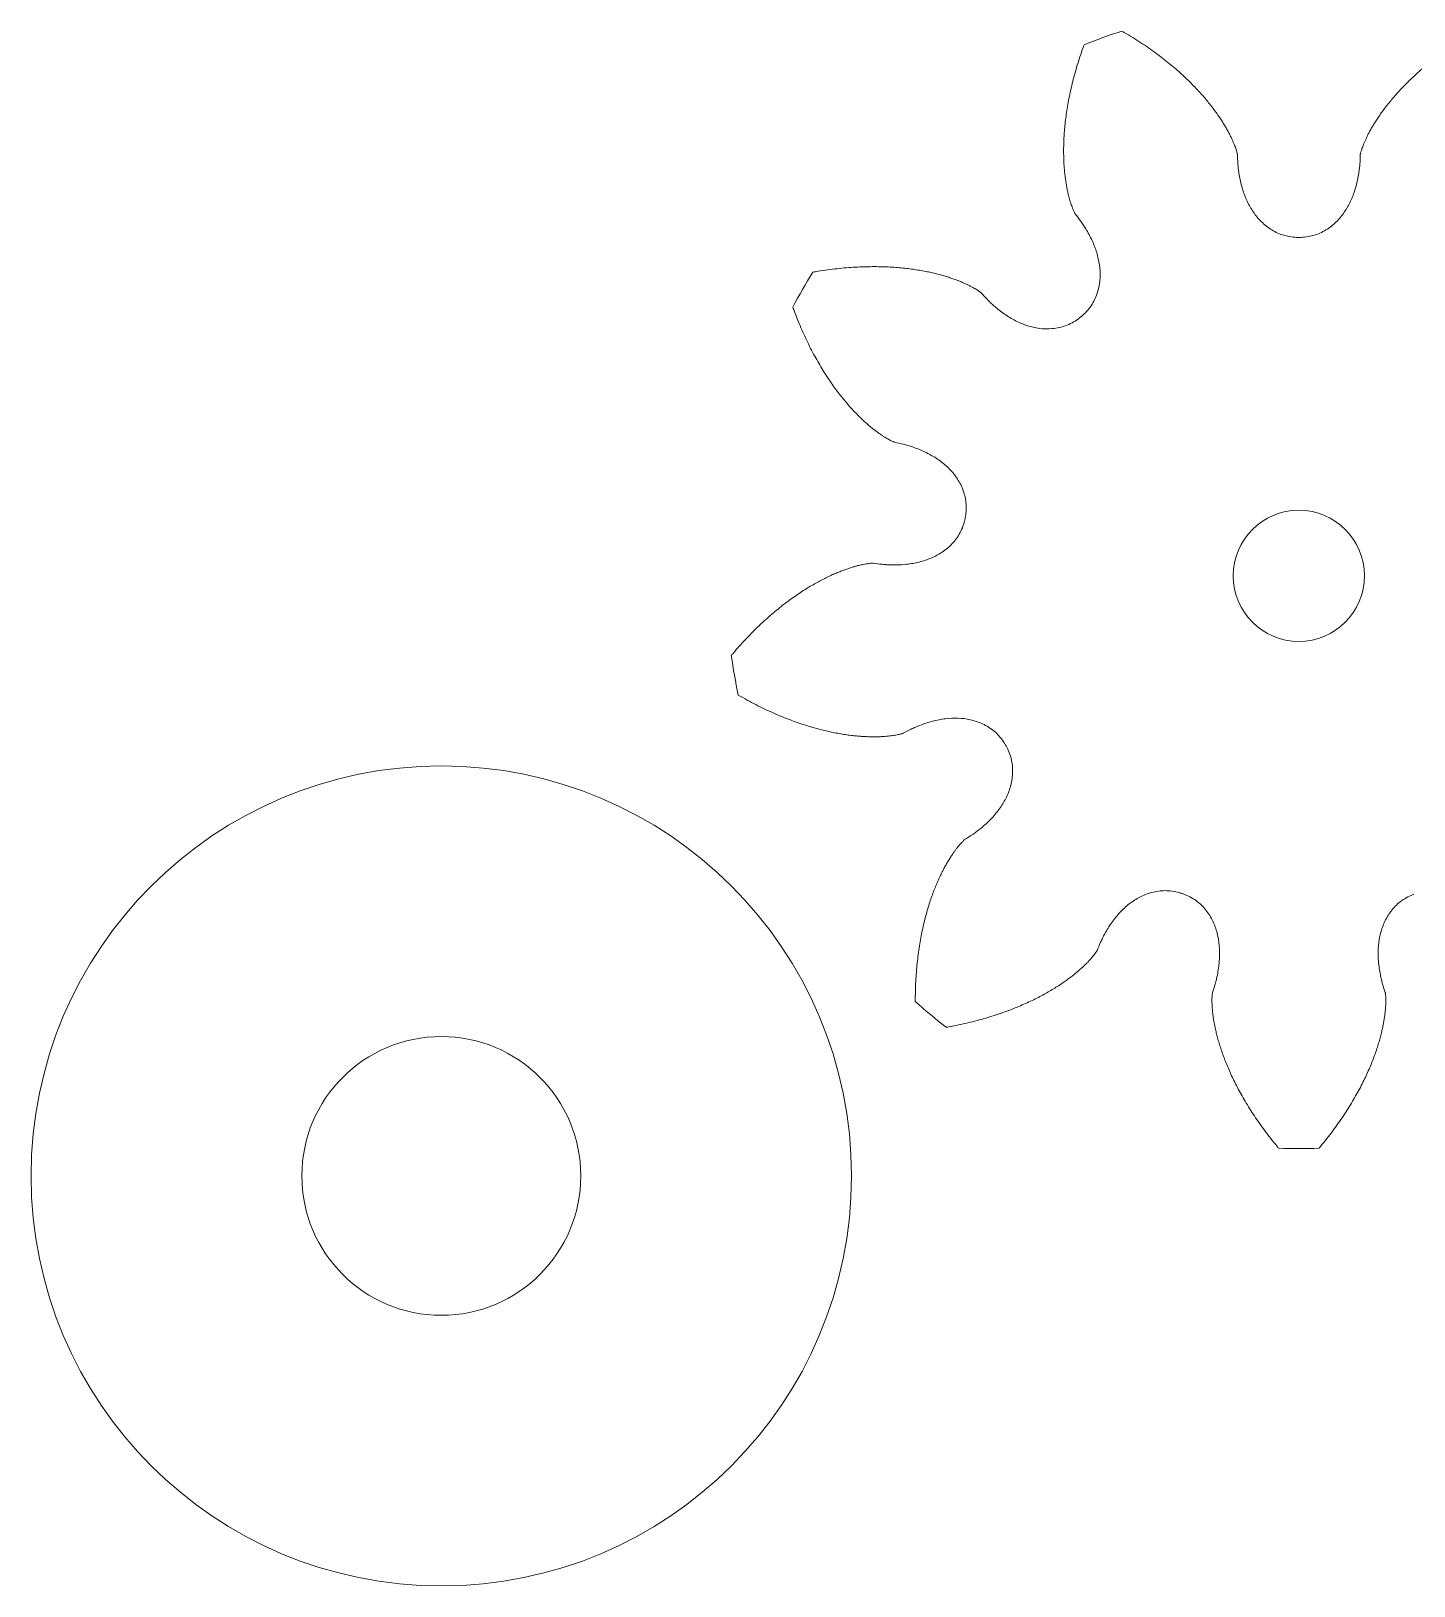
# Model space of a CAD drawing. Header units: millimetres. Extents: x 0 to 200, y 0 to 199.
# Drawn here: x 0.92 to 17.77, y 42.87 to 61.83 of the extents above; entities that cross this region are included whole.
import ezdxf

# ---------------------------------------------------------------- set-up
doc = ezdxf.new("R2010")
doc.units = ezdxf.units.MM

msp = doc.modelspace()

# ---------------------------------------------------------------- linework, layer by layer
at = {"color": 7, "linetype": 'Continuous', "lineweight": 15}
for centre, radius in [((16.37, 55.191), 0.8), ((5.918, 47.873), 5), ((5.918, 47.873), 1.7)]:
    msp.add_circle(centre, radius, dxfattribs=at)
for radius, start, end in [(6.985, 107.9857, 112.0143), (4.127, 89.8549, 90.1451), (6.985, 147.9857, 152.0143), (4.127, 129.8549, 130.1451), (4.127, 169.8549, 170.1451), (6.985, 187.9857, 192.0143), (4.127, 209.8549, 210.1451), (4.127, 249.8549, 250.1451), (6.985, 227.9857, 232.0143), (6.985, 267.9857, 272.0143)]:
    msp.add_arc((16.37, 55.191), radius, start, end, dxfattribs=at)
for points, knots in [([(14.214, 61.835), (14.223, 61.829), (14.268, 61.804), (14.345, 61.757), (14.444, 61.694), (14.538, 61.63), (14.628, 61.566), (14.713, 61.502), (14.793, 61.438), (14.869, 61.374), (14.941, 61.31), (15.008, 61.247), (15.071, 61.185), (15.13, 61.124), (15.185, 61.064), (15.235, 61.005), (15.282, 60.948), (15.325, 60.892), (15.365, 60.838), (15.401, 60.786), (15.434, 60.736), (15.463, 60.689), (15.49, 60.644), (15.513, 60.601), (15.534, 60.561), (15.552, 60.523), (15.567, 60.489), (15.58, 60.457), (15.592, 60.428), (15.601, 60.403), (15.608, 60.381), (15.614, 60.362), (15.618, 60.346), (15.621, 60.335), (15.622, 60.33), (15.622, 60.328)], [0.041631, 0.041631, 0.041631, 0.041631, 0.0566277, 0.111614, 0.1649589, 0.2166625, 0.2667246, 0.3151454, 0.3619248, 0.4070628, 0.4505594, 0.4924147, 0.5326285, 0.571201, 0.6081321, 0.6434218, 0.6770702, 0.7090771, 0.7394427, 0.7681669, 0.7952497, 0.8206911, 0.8444912, 0.8666498, 0.8871671, 0.906043, 0.9232775, 0.9388707, 0.9528224, 0.9651328, 0.9758018, 0.9848294, 0.9922156, 0.9979604, 1, 1, 1, 1]), ([(17.119, 60.328), (17.119, 60.33), (17.12, 60.335), (17.123, 60.346), (17.127, 60.362), (17.133, 60.381), (17.14, 60.403), (17.149, 60.428), (17.16, 60.457), (17.174, 60.489), (17.189, 60.523), (17.207, 60.561), (17.228, 60.601), (17.251, 60.644), (17.278, 60.689), (17.307, 60.736), (17.34, 60.786), (17.376, 60.838), (17.415, 60.892), (17.459, 60.948), (17.506, 61.005), (17.556, 61.064), (17.611, 61.124), (17.67, 61.185), (17.733, 61.247), (17.8, 61.31), (17.872, 61.374), (17.948, 61.438), (18.028, 61.502), (18.113, 61.566), (18.203, 61.63), (18.297, 61.694), (18.396, 61.757), (18.473, 61.804), (18.518, 61.829), (18.527, 61.835)], [0, 0, 0, 0, 0.0020396, 0.0077844, 0.0151706, 0.0241982, 0.0348672, 0.0471776, 0.0611293, 0.0767225, 0.093957, 0.1128329, 0.1333502, 0.1555088, 0.1793089, 0.2047503, 0.2318331, 0.2605573, 0.2909229, 0.3229298, 0.3565782, 0.3918679, 0.428799, 0.4673715, 0.5075853, 0.5494406, 0.5929372, 0.6380752, 0.6848546, 0.7332754, 0.7833375, 0.8350411, 0.888386, 0.9433723, 0.958369, 0.958369, 0.958369, 0.958369]), ([(13.642, 59.607), (13.641, 59.609), (13.638, 59.614), (13.633, 59.624), (13.627, 59.638), (13.619, 59.657), (13.61, 59.678), (13.601, 59.704), (13.591, 59.733), (13.58, 59.766), (13.57, 59.802), (13.56, 59.842), (13.55, 59.886), (13.54, 59.934), (13.532, 59.986), (13.524, 60.041), (13.517, 60.1), (13.511, 60.163), (13.506, 60.23), (13.504, 60.3), (13.503, 60.374), (13.504, 60.452), (13.507, 60.533), (13.513, 60.618), (13.521, 60.706), (13.532, 60.797), (13.546, 60.892), (13.563, 60.99), (13.584, 61.091), (13.608, 61.195), (13.635, 61.301), (13.666, 61.411), (13.701, 61.523), (13.731, 61.608), (13.748, 61.656), (13.752, 61.667)], [0, 0, 0, 0, 0.0020396, 0.0077844, 0.0151706, 0.0241982, 0.0348672, 0.0471776, 0.0611293, 0.0767225, 0.093957, 0.1128329, 0.1333502, 0.1555088, 0.1793089, 0.2047503, 0.2318331, 0.2605573, 0.2909229, 0.3229298, 0.3565782, 0.3918679, 0.428799, 0.4673715, 0.5075853, 0.5494406, 0.5929372, 0.6380752, 0.6848546, 0.7332754, 0.7833375, 0.8350411, 0.888386, 0.9433723, 0.958369, 0.958369, 0.958369, 0.958369]), ([(15.622, 60.328), (15.623, 60.291), (15.625, 60.235), (15.632, 60.16), (15.644, 60.068), (15.67, 59.944), (15.721, 59.794), (15.792, 59.656), (15.885, 59.532), (16.005, 59.426), (16.152, 59.347), (16.277, 59.322), (16.347, 59.319), (16.36, 59.318)], [0, 0, 0, 0, 0.079936, 0.121555, 0.16241, 0.280802, 0.394261, 0.504863, 0.615316, 0.728747, 0.84776, 0.97259, 1, 1, 1, 1]), ([(16.381, 59.318), (16.394, 59.319), (16.464, 59.322), (16.589, 59.347), (16.736, 59.426), (16.856, 59.532), (16.949, 59.656), (17.02, 59.794), (17.071, 59.944), (17.097, 60.068), (17.109, 60.16), (17.116, 60.235), (17.118, 60.291), (17.119, 60.328)], [0, 0, 0, 0, 0.02741, 0.15224, 0.271253, 0.384684, 0.495137, 0.605739, 0.719198, 0.83759, 0.878445, 0.920064, 1, 1, 1, 1]), ([(13.725, 58.36), (13.735, 58.368), (13.787, 58.415), (13.866, 58.515), (13.929, 58.67), (13.952, 58.828), (13.944, 58.983), (13.909, 59.135), (13.852, 59.283), (13.792, 59.394), (13.742, 59.472), (13.699, 59.534), (13.665, 59.578), (13.642, 59.607)], [0, 0, 0, 0, 0.02741, 0.15224, 0.271253, 0.384684, 0.495137, 0.605739, 0.719198, 0.83759, 0.878445, 0.920064, 1, 1, 1, 1]), ([(10.448, 58.894), (10.459, 58.896), (10.509, 58.905), (10.598, 58.919), (10.715, 58.934), (10.828, 58.946), (10.938, 58.954), (11.044, 58.96), (11.147, 58.962), (11.246, 58.962), (11.342, 58.96), (11.434, 58.955), (11.522, 58.947), (11.607, 58.938), (11.687, 58.927), (11.764, 58.915), (11.837, 58.901), (11.905, 58.886), (11.97, 58.871), (12.031, 58.854), (12.088, 58.837), (12.141, 58.819), (12.191, 58.802), (12.236, 58.784), (12.278, 58.767), (12.316, 58.749), (12.35, 58.733), (12.38, 58.717), (12.407, 58.702), (12.431, 58.689), (12.451, 58.676), (12.467, 58.665), (12.48, 58.656), (12.489, 58.65), (12.494, 58.646), (12.495, 58.645)], [0.041631, 0.041631, 0.041631, 0.041631, 0.0566277, 0.111614, 0.1649589, 0.2166625, 0.2667246, 0.3151454, 0.3619248, 0.4070628, 0.4505594, 0.4924147, 0.5326285, 0.571201, 0.6081321, 0.6434218, 0.6770702, 0.7090771, 0.7394427, 0.7681669, 0.7952497, 0.8206911, 0.8444912, 0.8666498, 0.8871671, 0.906043, 0.9232775, 0.9388707, 0.9528224, 0.9651328, 0.9758018, 0.9848294, 0.9922156, 0.9979604, 1, 1, 1, 1]), ([(12.495, 58.645), (12.52, 58.618), (12.557, 58.576), (12.611, 58.523), (12.679, 58.46), (12.778, 58.382), (12.914, 58.3), (13.057, 58.239), (13.209, 58.204), (13.368, 58.2), (13.532, 58.235), (13.644, 58.295), (13.699, 58.338), (13.709, 58.346)], [0, 0, 0, 0, 0.079936, 0.121555, 0.16241, 0.280802, 0.394261, 0.504863, 0.615316, 0.728747, 0.84776, 0.97259, 1, 1, 1, 1]), ([(11.441, 56.82), (11.44, 56.821), (11.435, 56.823), (11.425, 56.827), (11.41, 56.834), (11.392, 56.843), (11.371, 56.854), (11.348, 56.868), (11.322, 56.883), (11.293, 56.902), (11.261, 56.923), (11.228, 56.948), (11.192, 56.975), (11.154, 57.005), (11.114, 57.039), (11.072, 57.076), (11.029, 57.117), (10.984, 57.162), (10.938, 57.21), (10.89, 57.262), (10.842, 57.318), (10.793, 57.379), (10.743, 57.443), (10.693, 57.511), (10.643, 57.584), (10.593, 57.661), (10.542, 57.743), (10.493, 57.829), (10.443, 57.919), (10.395, 58.014), (10.347, 58.113), (10.301, 58.217), (10.256, 58.326), (10.223, 58.41), (10.206, 58.458), (10.202, 58.469)], [0, 0, 0, 0, 0.0020396, 0.0077844, 0.0151706, 0.0241982, 0.0348672, 0.0471776, 0.0611293, 0.0767225, 0.093957, 0.1128329, 0.1333502, 0.1555088, 0.1793089, 0.2047503, 0.2318331, 0.2605573, 0.2909229, 0.3229298, 0.3565782, 0.3918679, 0.428799, 0.4673715, 0.5075853, 0.5494406, 0.5929372, 0.6380752, 0.6848546, 0.7332754, 0.7833375, 0.8350411, 0.888386, 0.9433723, 0.958369, 0.958369, 0.958369, 0.958369]), ([(12.307, 55.918), (12.309, 55.931), (12.319, 56), (12.315, 56.128), (12.264, 56.286), (12.18, 56.423), (12.074, 56.536), (11.95, 56.63), (11.811, 56.706), (11.694, 56.753), (11.605, 56.781), (11.533, 56.801), (11.478, 56.813), (11.441, 56.82)], [0, 0, 0, 0, 0.02741, 0.15224, 0.271253, 0.384684, 0.495137, 0.605739, 0.719198, 0.83759, 0.878445, 0.920064, 1, 1, 1, 1]), ([(11.181, 55.346), (11.218, 55.341), (11.274, 55.333), (11.349, 55.327), (11.441, 55.323), (11.568, 55.326), (11.725, 55.351), (11.873, 55.397), (12.012, 55.467), (12.137, 55.566), (12.239, 55.698), (12.286, 55.816), (12.301, 55.885), (12.304, 55.897)], [0, 0, 0, 0, 0.079936, 0.121555, 0.16241, 0.280802, 0.394261, 0.504863, 0.615316, 0.728747, 0.84776, 0.97259, 1, 1, 1, 1]), ([(9.453, 54.221), (9.46, 54.229), (9.493, 54.268), (9.553, 54.337), (9.632, 54.423), (9.711, 54.505), (9.79, 54.582), (9.868, 54.654), (9.945, 54.723), (10.021, 54.786), (10.096, 54.846), (10.17, 54.901), (10.242, 54.952), (10.312, 54.999), (10.381, 55.043), (10.448, 55.083), (10.512, 55.119), (10.575, 55.152), (10.634, 55.181), (10.692, 55.208), (10.747, 55.231), (10.799, 55.252), (10.848, 55.27), (10.894, 55.286), (10.937, 55.299), (10.977, 55.311), (11.014, 55.32), (11.047, 55.327), (11.077, 55.333), (11.104, 55.338), (11.127, 55.341), (11.147, 55.344), (11.163, 55.345), (11.174, 55.346), (11.18, 55.346), (11.181, 55.346)], [0.041631, 0.041631, 0.041631, 0.041631, 0.0566277, 0.111614, 0.1649589, 0.2166625, 0.2667246, 0.3151454, 0.3619248, 0.4070628, 0.4505594, 0.4924147, 0.5326285, 0.571201, 0.6081321, 0.6434218, 0.6770702, 0.7090771, 0.7394427, 0.7681669, 0.7952497, 0.8206911, 0.8444912, 0.8666498, 0.8871671, 0.906043, 0.9232775, 0.9388707, 0.9528224, 0.9651328, 0.9758018, 0.9848294, 0.9922156, 0.9979604, 1, 1, 1, 1]), ([(11.547, 53.271), (11.546, 53.27), (11.541, 53.268), (11.53, 53.265), (11.514, 53.261), (11.495, 53.256), (11.472, 53.252), (11.445, 53.247), (11.415, 53.242), (11.381, 53.238), (11.343, 53.234), (11.302, 53.231), (11.257, 53.229), (11.208, 53.228), (11.156, 53.228), (11.1, 53.23), (11.04, 53.233), (10.977, 53.238), (10.911, 53.245), (10.841, 53.255), (10.768, 53.267), (10.692, 53.282), (10.612, 53.299), (10.53, 53.319), (10.445, 53.343), (10.356, 53.369), (10.266, 53.4), (10.172, 53.433), (10.076, 53.471), (9.978, 53.513), (9.878, 53.558), (9.776, 53.608), (9.672, 53.662), (9.592, 53.706), (9.548, 53.731), (9.538, 53.737)], [0, 0, 0, 0, 0.0020396, 0.0077844, 0.0151706, 0.0241982, 0.0348672, 0.0471776, 0.0611293, 0.0767225, 0.093957, 0.1128329, 0.1333502, 0.1555088, 0.1793089, 0.2047503, 0.2318331, 0.2605573, 0.2909229, 0.3229298, 0.3565782, 0.3918679, 0.428799, 0.4673715, 0.5075853, 0.5494406, 0.5929372, 0.6380752, 0.6848546, 0.7332754, 0.7833375, 0.8350411, 0.888386, 0.9433723, 0.958369, 0.958369, 0.958369, 0.958369]), ([(12.791, 53.136), (12.784, 53.147), (12.747, 53.207), (12.662, 53.302), (12.52, 53.39), (12.369, 53.441), (12.214, 53.46), (12.059, 53.452), (11.904, 53.421), (11.784, 53.381), (11.698, 53.346), (11.629, 53.315), (11.58, 53.288), (11.547, 53.271)], [0, 0, 0, 0, 0.02741, 0.15224, 0.271253, 0.384684, 0.495137, 0.605739, 0.719198, 0.83759, 0.878445, 0.920064, 1, 1, 1, 1]), ([(12.296, 51.974), (12.327, 51.994), (12.375, 52.023), (12.436, 52.067), (12.51, 52.123), (12.604, 52.207), (12.709, 52.327), (12.793, 52.457), (12.854, 52.6), (12.886, 52.757), (12.88, 52.924), (12.84, 53.045), (12.807, 53.107), (12.801, 53.118)], [0, 0, 0, 0, 0.079936, 0.121555, 0.16241, 0.280802, 0.394261, 0.504863, 0.615316, 0.728747, 0.84776, 0.97259, 1, 1, 1, 1]), ([(11.695, 50.001), (11.695, 50.012), (11.695, 50.064), (11.697, 50.154), (11.702, 50.271), (11.71, 50.385), (11.721, 50.494), (11.734, 50.6), (11.749, 50.702), (11.767, 50.8), (11.786, 50.893), (11.807, 50.983), (11.829, 51.069), (11.853, 51.15), (11.877, 51.228), (11.903, 51.301), (11.929, 51.37), (11.956, 51.435), (11.983, 51.497), (12.01, 51.554), (12.036, 51.607), (12.063, 51.656), (12.089, 51.702), (12.114, 51.743), (12.139, 51.781), (12.162, 51.816), (12.184, 51.846), (12.205, 51.874), (12.224, 51.898), (12.242, 51.918), (12.257, 51.936), (12.271, 51.95), (12.282, 51.962), (12.29, 51.97), (12.295, 51.973), (12.296, 51.974)], [0.041631, 0.041631, 0.041631, 0.041631, 0.0566277, 0.111614, 0.1649589, 0.2166625, 0.2667246, 0.3151454, 0.3619248, 0.4070628, 0.4505594, 0.4924147, 0.5326285, 0.571201, 0.6081321, 0.6434218, 0.6770702, 0.7090771, 0.7394427, 0.7681669, 0.7952497, 0.8206911, 0.8444912, 0.8666498, 0.8871671, 0.906043, 0.9232775, 0.9388707, 0.9528224, 0.9651328, 0.9758018, 0.9848294, 0.9922156, 0.9979604, 1, 1, 1, 1]), ([(14.949, 51.316), (14.937, 51.32), (14.87, 51.341), (14.744, 51.36), (14.578, 51.337), (14.43, 51.278), (14.3, 51.193), (14.186, 51.088), (14.086, 50.964), (14.02, 50.856), (13.977, 50.774), (13.945, 50.706), (13.924, 50.654), (13.91, 50.62)], [0, 0, 0, 0, 0.02741, 0.15224, 0.271253, 0.384684, 0.495137, 0.605739, 0.719198, 0.83759, 0.878445, 0.920064, 1, 1, 1, 1]), ([(15.317, 50.108), (15.328, 50.143), (15.346, 50.196), (15.365, 50.269), (15.385, 50.36), (15.403, 50.485), (15.406, 50.643), (15.387, 50.797), (15.342, 50.946), (15.266, 51.087), (15.154, 51.211), (15.046, 51.278), (14.98, 51.304), (14.969, 51.309)], [0, 0, 0, 0, 0.079936, 0.121555, 0.16241, 0.280802, 0.394261, 0.504863, 0.615316, 0.728747, 0.84776, 0.97259, 1, 1, 1, 1]), ([(17.772, 51.309), (17.761, 51.304), (17.695, 51.278), (17.587, 51.211), (17.475, 51.087), (17.399, 50.946), (17.354, 50.797), (17.335, 50.643), (17.338, 50.485), (17.356, 50.36), (17.376, 50.269), (17.395, 50.196), (17.413, 50.143), (17.424, 50.108)], [0, 0, 0, 0, 0.02741, 0.15224, 0.271253, 0.384684, 0.495137, 0.605739, 0.719198, 0.83759, 0.878445, 0.920064, 1, 1, 1, 1]), ([(13.91, 50.62), (13.909, 50.618), (13.906, 50.614), (13.9, 50.604), (13.891, 50.591), (13.879, 50.575), (13.864, 50.557), (13.847, 50.536), (13.827, 50.513), (13.804, 50.487), (13.777, 50.46), (13.748, 50.431), (13.714, 50.401), (13.678, 50.368), (13.638, 50.335), (13.594, 50.3), (13.546, 50.265), (13.494, 50.228), (13.439, 50.191), (13.379, 50.154), (13.315, 50.116), (13.248, 50.078), (13.176, 50.04), (13.099, 50.003), (13.019, 49.966), (12.934, 49.93), (12.845, 49.895), (12.752, 49.86), (12.654, 49.828), (12.553, 49.796), (12.447, 49.767), (12.336, 49.739), (12.222, 49.714), (12.133, 49.696), (12.082, 49.688), (12.071, 49.686)], [0, 0, 0, 0, 0.0020396, 0.0077844, 0.0151706, 0.0241982, 0.0348672, 0.0471776, 0.0611293, 0.0767225, 0.093957, 0.1128329, 0.1333502, 0.1555088, 0.1793089, 0.2047503, 0.2318331, 0.2605573, 0.2909229, 0.3229298, 0.3565782, 0.3918679, 0.428799, 0.4673715, 0.5075853, 0.5494406, 0.5929372, 0.6380752, 0.6848546, 0.7332754, 0.7833375, 0.8350411, 0.888386, 0.9433723, 0.958369, 0.958369, 0.958369, 0.958369]), ([(16.125, 48.21), (16.118, 48.219), (16.085, 48.258), (16.028, 48.328), (15.957, 48.421), (15.89, 48.514), (15.828, 48.604), (15.77, 48.694), (15.716, 48.782), (15.666, 48.868), (15.621, 48.952), (15.579, 49.034), (15.541, 49.114), (15.507, 49.192), (15.476, 49.267), (15.449, 49.339), (15.424, 49.409), (15.403, 49.476), (15.384, 49.54), (15.368, 49.602), (15.354, 49.66), (15.343, 49.714), (15.333, 49.766), (15.326, 49.814), (15.32, 49.859), (15.316, 49.9), (15.313, 49.938), (15.312, 49.972), (15.311, 50.003), (15.311, 50.03), (15.312, 50.054), (15.313, 50.073), (15.315, 50.09), (15.316, 50.101), (15.317, 50.106), (15.317, 50.108)], [0.041631, 0.041631, 0.041631, 0.041631, 0.0566277, 0.111614, 0.1649589, 0.2166625, 0.2667246, 0.3151454, 0.3619248, 0.4070628, 0.4505594, 0.4924147, 0.5326285, 0.571201, 0.6081321, 0.6434218, 0.6770702, 0.7090771, 0.7394427, 0.7681669, 0.7952497, 0.8206911, 0.8444912, 0.8666498, 0.8871671, 0.906043, 0.9232775, 0.9388707, 0.9528224, 0.9651328, 0.9758018, 0.9848294, 0.9922156, 0.9979604, 1, 1, 1, 1]), ([(17.424, 50.108), (17.424, 50.106), (17.425, 50.101), (17.426, 50.09), (17.428, 50.073), (17.429, 50.054), (17.43, 50.03), (17.43, 50.003), (17.429, 49.972), (17.428, 49.938), (17.425, 49.9), (17.421, 49.859), (17.415, 49.814), (17.408, 49.766), (17.398, 49.714), (17.387, 49.66), (17.373, 49.602), (17.357, 49.54), (17.338, 49.476), (17.317, 49.409), (17.292, 49.339), (17.265, 49.267), (17.234, 49.192), (17.199, 49.114), (17.162, 49.034), (17.12, 48.952), (17.074, 48.868), (17.025, 48.782), (16.971, 48.694), (16.913, 48.604), (16.851, 48.514), (16.784, 48.421), (16.713, 48.328), (16.656, 48.258), (16.623, 48.219), (16.616, 48.21)], [0, 0, 0, 0, 0.0020396, 0.0077844, 0.0151706, 0.0241982, 0.0348672, 0.0471776, 0.0611293, 0.0767225, 0.093957, 0.1128329, 0.1333502, 0.1555088, 0.1793089, 0.2047503, 0.2318331, 0.2605573, 0.2909229, 0.3229298, 0.3565782, 0.3918679, 0.428799, 0.4673715, 0.5075853, 0.5494406, 0.5929372, 0.6380752, 0.6848546, 0.7332754, 0.7833375, 0.8350411, 0.888386, 0.9433723, 0.958369, 0.958369, 0.958369, 0.958369])]:
    msp.add_open_spline(points, degree=3, knots=knots, dxfattribs=at)

doc.saveas('drawing.dxf')
